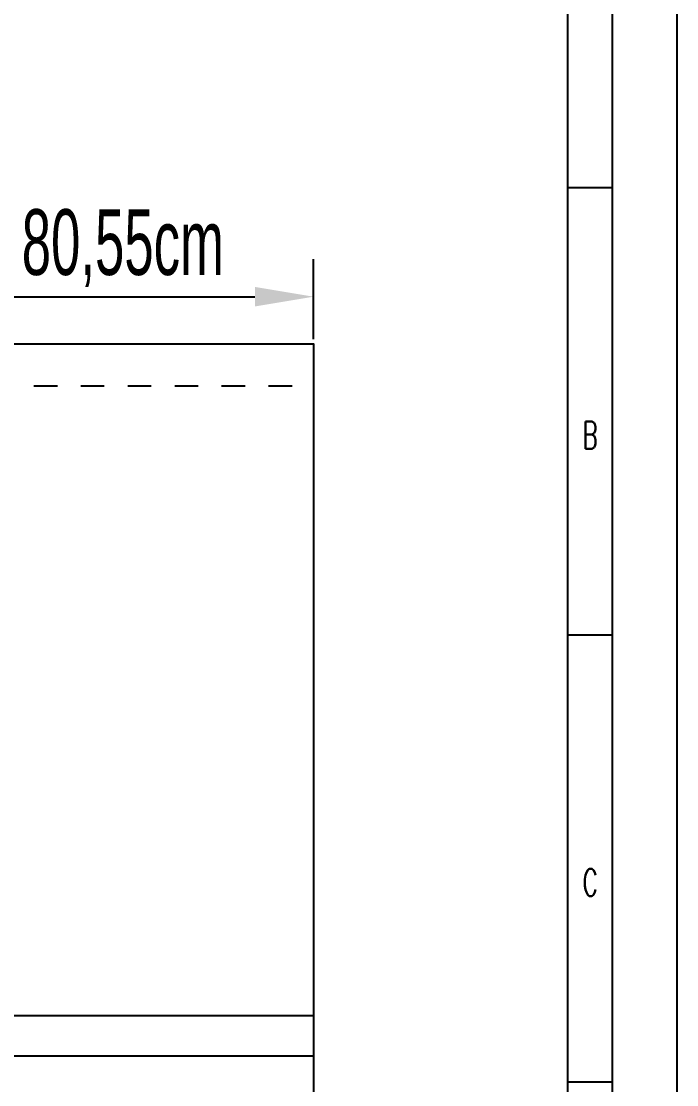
# Model space of a CAD drawing. Header units: millimetres. Extents: x 17886 to 18265, y -8727 to -7321.
# Drawn here: x 18018.71 to 18032.68, y -7643.07 to -7620.41 of the extents above; entities that cross this region are included whole.
import ezdxf

# ---------------------------------------------------------------- set-up
doc = ezdxf.new("R2010")
doc.units = ezdxf.units.MM
doc.linetypes.add('EPL_DASH', pattern=[1, 0.5, -0.5])
doc.layers.add('01-KOSTUR ORMARA', color=7, linetype='Continuous')
doc.layers.add('OO cn60', color=1, linetype='Continuous')
doc.layers.add('TANKE', color=7, linetype='Continuous', lineweight=15)
doc.styles.add('simboli', font='symbol.ttf', dxfattribs={"width": 0.6, "height": 2.2})
doc.styles.add('TEHNO', font='tehno_98.shx', dxfattribs={"width": 0.6})
doc.dimstyles.new('ISO-25-Dušan', dxfattribs={"dimscale": 50, "dimtxt": 3.5, "dimasz": 3, "dimexe": 1.25, "dimexo": 1.25, "dimgap": 0.7, "dimtad": 1, "dimdec": 0, "dimtxsty": 'TEHNO', "dimcen": 2.5, "dimclrd": 191, "dimclre": 191, "dimclrt": 254, "dimadec": 0, "dimazin": 0, "dimtfac": 1, "dimtdec": 0, "dimtmove": 0, "dimatfit": 3, "dimfxl": 1, "dimarcsym": 0})

# ---------------------------------------------------------------- blocks, each defined once
blk = doc.blocks.new('Zaglavlje A4 prazno-Sue')
at = {"color": 7, "true_color": 0xffffff}
blk.add_lwpolyline([(297, 0), (0, 0), (0, 210), (297, 210)], close=True, dxfattribs=at)
at = {"layer": '01-KOSTUR ORMARA'}
for p, q in [((288.535, 174.786), (292, 174.786)), ((288.535, 140.133), (292, 140.133)), ((288.535, 105.479), (292, 105.479))]:
    blk.add_line(p, q, dxfattribs=at)
blk.add_lwpolyline([(7, 205), (292, 205), (292, 5), (7, 5)], close=True, dxfattribs=at)
blk.add_lwpolyline([(7, 201.535), (288.535, 201.535), (288.535, 5)], dxfattribs=at)
at = {"layer": 'OO cn60', "color": 0, "linetype": 'Continuous', "char_height": 2.12143, "width": 5.8258, "attachment_point": 2, "style": 'simboli'}
for s, insert in [('{\\Fsimplex|c238;B}', (290.298, 156.657)), ('{\\Fsimplex|c238;C}', (290.298, 122.003))]:
    blk.add_mtext(s, dxfattribs=dict(at, insert=insert))
blk = doc.blocks.new('*D224')
at = {"layer": 'Defpoints', "color": 0, "transparency": 16777216}
for p in [(18024.942, -7626.276), (18024.942, -7627.279), (18016.887, -7630.678)]:
    blk.add_point(p, dxfattribs=at)
at = {"layer": 'TANKE', "color": 4, "lineweight": -2, "transparency": 16777216}
for p, q in [((18016.887, -7630.578), (18016.887, -7625.476)), ((18024.942, -7627.179), (18024.942, -7625.476)), ((18018.137, -7626.276), (18023.692, -7626.276))]:
    blk.add_line(p, q, dxfattribs=at)
at = {"layer": 'TANKE', "color": 4, "transparency": 16777216}
for points in [[(18018.137, -7626.068), (18018.137, -7626.484), (18016.887, -7626.276)], [(18023.692, -7626.068), (18023.692, -7626.484), (18024.942, -7626.276)]]:
    blk.add_solid(points, dxfattribs=at)
at = {"layer": 'TANKE', "color": 1, "transparency": 16777216, "insert": (18020.877, -7625.243), "char_height": 1.4, "attachment_point": 5, "style": 'TEHNO'}
blk.add_mtext('80,55cm', dxfattribs=at)

msp = doc.modelspace()

# ---------------------------------------------------------------- linework, layer by layer
at = {"color": 30, "true_color": 0xf8991e}
for points in [[(17959.98168, -7627.27897), (18024.94169, -7627.27897), (18024.94169, -7659.01293), (17959.98168, -7659.01293)], [(17959.98168, -7641.59691), (18024.94169, -7641.59691), (18024.94169, -7642.46293), (17959.98168, -7642.46293)]]:
    msp.add_lwpolyline(points, close=True, dxfattribs=at)
at = {"color": 30, "linetype": 'EPL_DASH', "true_color": 0xf8991e}
msp.add_lwpolyline([(17959.98168, -7628.17313), (18024.94169, -7628.17313), (18024.94169, -7658.14691), (17959.98168, -7658.14691)], close=True, dxfattribs=at)

# ---------------------------------------------------------------- block references
at = {"xscale": 0.275, "yscale": 0.275, "zscale": 0.275}
msp.add_blockref('Zaglavlje A4 prazno-Sue', (17951.00426, -7672.01777), dxfattribs=at)

# ---------------------------------------------------------------- dimensions: what is measured, and where the dimension line sits
at = {"layer": 'TANKE'}
dim = msp.add_linear_dim(base=(18024.94169, -7626.27616), p1=(18016.88668, -7630.67768), p2=(18024.94169, -7627.27897), angle=180, dimstyle='ISO-25-Dušan', override={"dimscale": 1, "dimtxt": 1.4, "dimasz": 1.25, "dimexe": 0.8, "dimexo": 0.1, "dimgap": 0.2, "dimdec": 2, "dimlfac": 10, "dimpost": 'cm', "dimsah": 1, "dimclrd": 4, "dimclre": 4, "dimclrt": 1}, dxfattribs=at)
dim.commit()
dim.dimension.update_dxf_attribs({"geometry": '*D224', "text_midpoint": (18020.87669, -7626.27616), "dimtype": 160})

doc.saveas('drawing.dxf')
